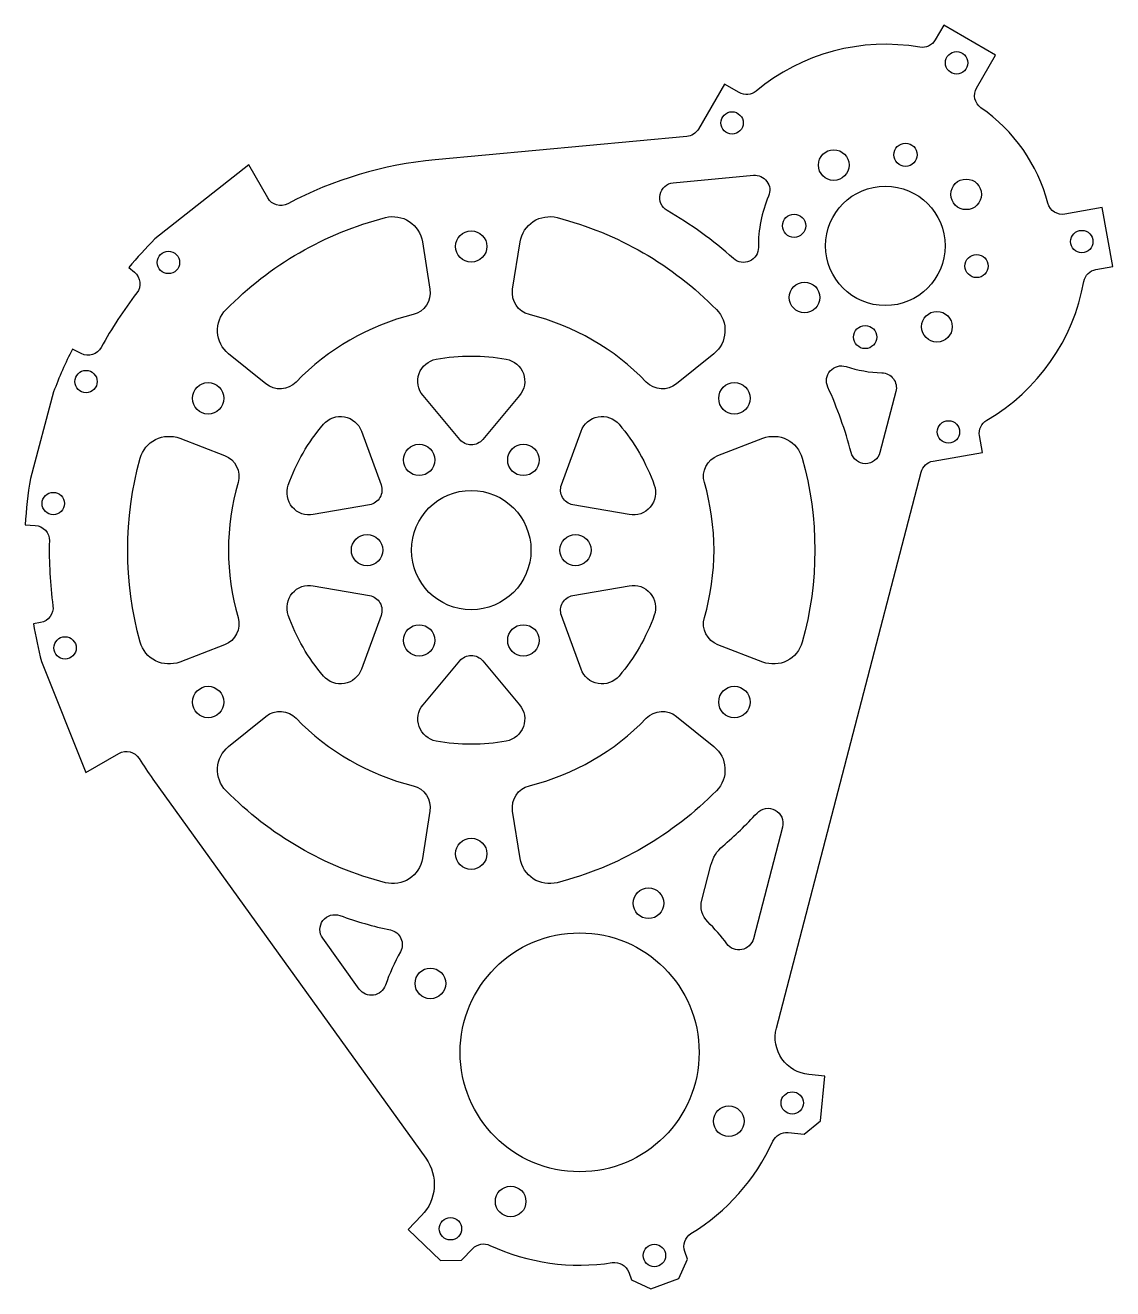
# Model space of a CAD drawing. Header units: millimetres. Extents: x -110 to 35, y -159 to 11.
import ezdxf

# ---------------------------------------------------------------- set-up
doc = ezdxf.new("R2010")
doc.units = ezdxf.units.MM

msp = doc.modelspace()

# ---------------------------------------------------------------- linework, layer by layer
for points in [[(-9.73, -123.62), (9.65, -49.17, -0.293431), (11.24, -47.7), (17.85, -46.54), (17.46, -44.29, -0.314477), (18.42, -42.22, 0.220127), (31.43, -23.64, -0.314477), (33.05, -22.03), (35.29, -21.63), (33.9, -13.75), (28.9, -14.63, -0.390475), (26.62, -13.17, 0.179186), (17.65, -0.37, -0.390475), (17.06, 2.27), (19.6, 6.67), (12.67, 10.67), (11.53, 8.7, -0.314477), (9.46, 7.73, 0.220127), (-12.44, 1.86, -0.314477), (-14.72, 1.66), (-16.7, 2.8), (-20.18, -3.23, -0.24331), (-21.73, -4.22), (-55.43, -7.35, 0.098917), (-75.15, -13.22, -0.403503), (-77.82, -12.46), (-80.37, -8.03), (-92.95, -17.94, 0.02182), (-96.42, -21.79), (-95.67, -22.4, -0.404233), (-95.36, -25.17, 0.038682), (-100.14, -32.48, -0.404233), (-102.79, -33.3), (-103.98, -32.7, 0.026186), (-106.5, -38.43), (-109.61, -50.02, 0.026186), (-110.29, -56.24), (-108.96, -56.32, -0.404233), (-107.07, -58.36, 0.038682), (-106.59, -67.07, -0.404233), (-108.24, -69.31), (-109.2, -69.47, 0.02182), (-108.12, -74.54), (-102.18, -89.41), (-97.75, -86.85, -0.403503), (-95.06, -87.52, 0.015813), (-93.21, -90.28), (-56.67, -141.07, -0.362833), (-57.23, -148.74), (-59.03, -150.6), (-54.71, -154.77), (-51.89, -154.72), (-50.37, -153.15, -0.319432), (-48.09, -152.73, 0.148395), (-31.7, -155.04, -0.357337), (-29.51, -156.32), (-29.13, -157.35), (-26.56, -158.54), (-22.81, -157.16), (-21.62, -154.59), (-22, -153.56, -0.357337), (-21.17, -151.16, 0.148395), (-10.19, -138.78, -0.319432), (-8.18, -137.63), (-6, -137.84), (-3.82, -136.04), (-3.24, -130.07), (-5.37, -129.86, -0.461217)], [(-10.78, -12.2, 0.104191), (-12.15, -19.07, -0.653225), (-15.49, -20.58, 0.052378), (-24.36, -14.14, -0.731469), (-23.55, -10.42), (-12.81, -9.42, -0.568279)], [(-83.41, -27.4, -0.136405), (-62.08, -15.08, -0.442435), (-57.13, -18.33), (-56.12, -24.69, -0.389644), (-58.36, -28.07, 0.141897), (-74.02, -37.11, -0.389644), (-78.08, -37.36), (-83.08, -33.31, -0.442435)], [(-39.09, -15.08, -0.136405), (-17.76, -27.4, -0.442435), (-18.09, -33.31), (-23.1, -37.36, -0.389644), (-27.15, -37.11, 0.141897), (-42.81, -28.07, -0.389644), (-45.05, -24.69), (-44.04, -18.33, -0.442435)], [(-44.13, -38.93), (-49.05, -44.8, -0.466308), (-52.12, -44.8), (-57.04, -38.93, -0.574952), (-55.28, -34.05, -0.091119), (-45.89, -34.05, -0.574952)], [(0.26, -46.54, 0.044377), (-2.85, -37.78, -0.653225), (-0.41, -35.04, 0.071837), (4.38, -35.87, -0.482342), (6.26, -38.37), (4.13, -46.55, -0.77418)], [(-65.28, -43.69), (-62.66, -50.88, -0.466308), (-64.19, -53.54), (-71.73, -54.87, -0.574952), (-75.08, -50.91, -0.091119), (-70.38, -42.77, -0.574952)], [(-29.44, -54.87), (-36.98, -53.54, -0.466308), (-38.51, -50.88), (-35.89, -43.69, -0.574952), (-30.79, -42.77, -0.091119), (-26.09, -50.91, -0.574952)], [(-94.9, -71.94, -0.136405), (-94.9, -47.3, -0.442435), (-89.62, -44.64), (-83.61, -46.95, -0.389644), (-81.8, -50.58, 0.141897), (-81.8, -68.66, -0.389644), (-83.61, -72.3), (-89.62, -74.61, -0.442435)], [(-6.27, -47.3, -0.136405), (-6.27, -71.94, -0.442435), (-11.55, -74.61), (-17.56, -72.3, -0.389644), (-19.37, -68.66, 0.141897), (-19.37, -50.58, -0.389644), (-17.56, -46.95), (-11.55, -44.64, -0.442435)], [(-71.73, -64.38), (-64.19, -65.71, -0.466308), (-62.66, -68.36), (-65.28, -75.56, -0.574952), (-70.38, -76.48, -0.091119), (-75.08, -68.34, -0.574952)], [(-35.89, -75.56), (-38.51, -68.36, -0.466308), (-36.98, -65.71), (-29.44, -64.38, -0.574952), (-26.09, -68.34, -0.091119), (-30.79, -76.48, -0.574952)], [(-57.04, -80.32), (-52.12, -74.45, -0.466308), (-49.05, -74.45), (-44.13, -80.32, -0.574952), (-45.89, -85.19, -0.091119), (-55.28, -85.19, -0.574952)], [(-62.08, -104.16, -0.136405), (-83.41, -91.84, -0.442435), (-83.08, -85.93), (-78.08, -81.88, -0.389644), (-74.02, -82.14, 0.141897), (-58.36, -91.18, -0.389644), (-56.12, -94.56), (-57.13, -100.92, -0.442435)], [(-17.76, -91.84, -0.136405), (-39.09, -104.16, -0.442435), (-44.04, -100.92), (-45.05, -94.56, -0.389644), (-42.81, -91.18, 0.141897), (-27.15, -82.14, -0.389644), (-23.1, -81.88), (-18.09, -85.93, -0.442435)], [(-8.92, -96.7), (-12.81, -111.66, -0.631165), (-16.36, -112.35, 0.040078), (-18.93, -109.39, -0.26863), (-19.73, -106.49), (-18.51, -101.8, -0.154163), (-16.91, -99.25, 0.030606), (-12.33, -94.84, -0.780981)], [(-68.17, -108.56, 0.033908), (-61.4, -110.49, -0.505659), (-60.07, -113.42, 0.044582), (-62.07, -117.89, -0.607942), (-65.59, -118.4), (-70.47, -111.61, -0.736555)]]:
    msp.add_lwpolyline(points, format="xyb", close=True)
for centre, radius in [((14.39, 5.64), 1.5), ((-15.67, -2.41), 1.5), ((-2.06, -8.05), 2.05), ((7.55, -6.67), 1.55), ((15.67, -11.97), 2.05), ((4.85, -18.87), 8), ((-7.36, -16.18), 1.55), ((-50.59, -18.95), 2.1), ((31.15, -18.3), 1.5), ((-91.13, -21.09), 1.5), ((17.06, -21.57), 1.55), ((-5.97, -25.78), 2.05), ((11.76, -29.7), 2.05), ((2.15, -31.08), 1.55), ((-102.16, -37.05), 1.5), ((-85.81, -39.29), 2.1), ((-15.36, -39.29), 2.1), ((13.3, -43.79), 1.5), ((-57.56, -47.54), 2.1), ((-43.61, -47.54), 2.1), ((-106.54, -53.38), 1.5), ((-50.59, -59.62), 8), ((-64.54, -59.62), 2.1), ((-36.63, -59.62), 2.1), ((-57.56, -71.71), 2.1), ((-43.61, -71.71), 2.1), ((-104.97, -72.72), 1.5), ((-85.81, -79.96), 2.1), ((-15.36, -79.96), 2.1), ((-50.59, -100.29), 2.1), ((-26.86, -106.91), 2.05), ((-36.08, -126.88), 16), ((-56.06, -117.65), 2.05), ((-7.61, -133.66), 1.5), ((-16.11, -136.1), 2.05), ((-45.31, -146.85), 2.05), ((-53.37, -150.5), 1.5), ((-26.07, -154.09), 1.5)]:
    msp.add_circle(centre, radius)

doc.saveas('drawing.dxf')
